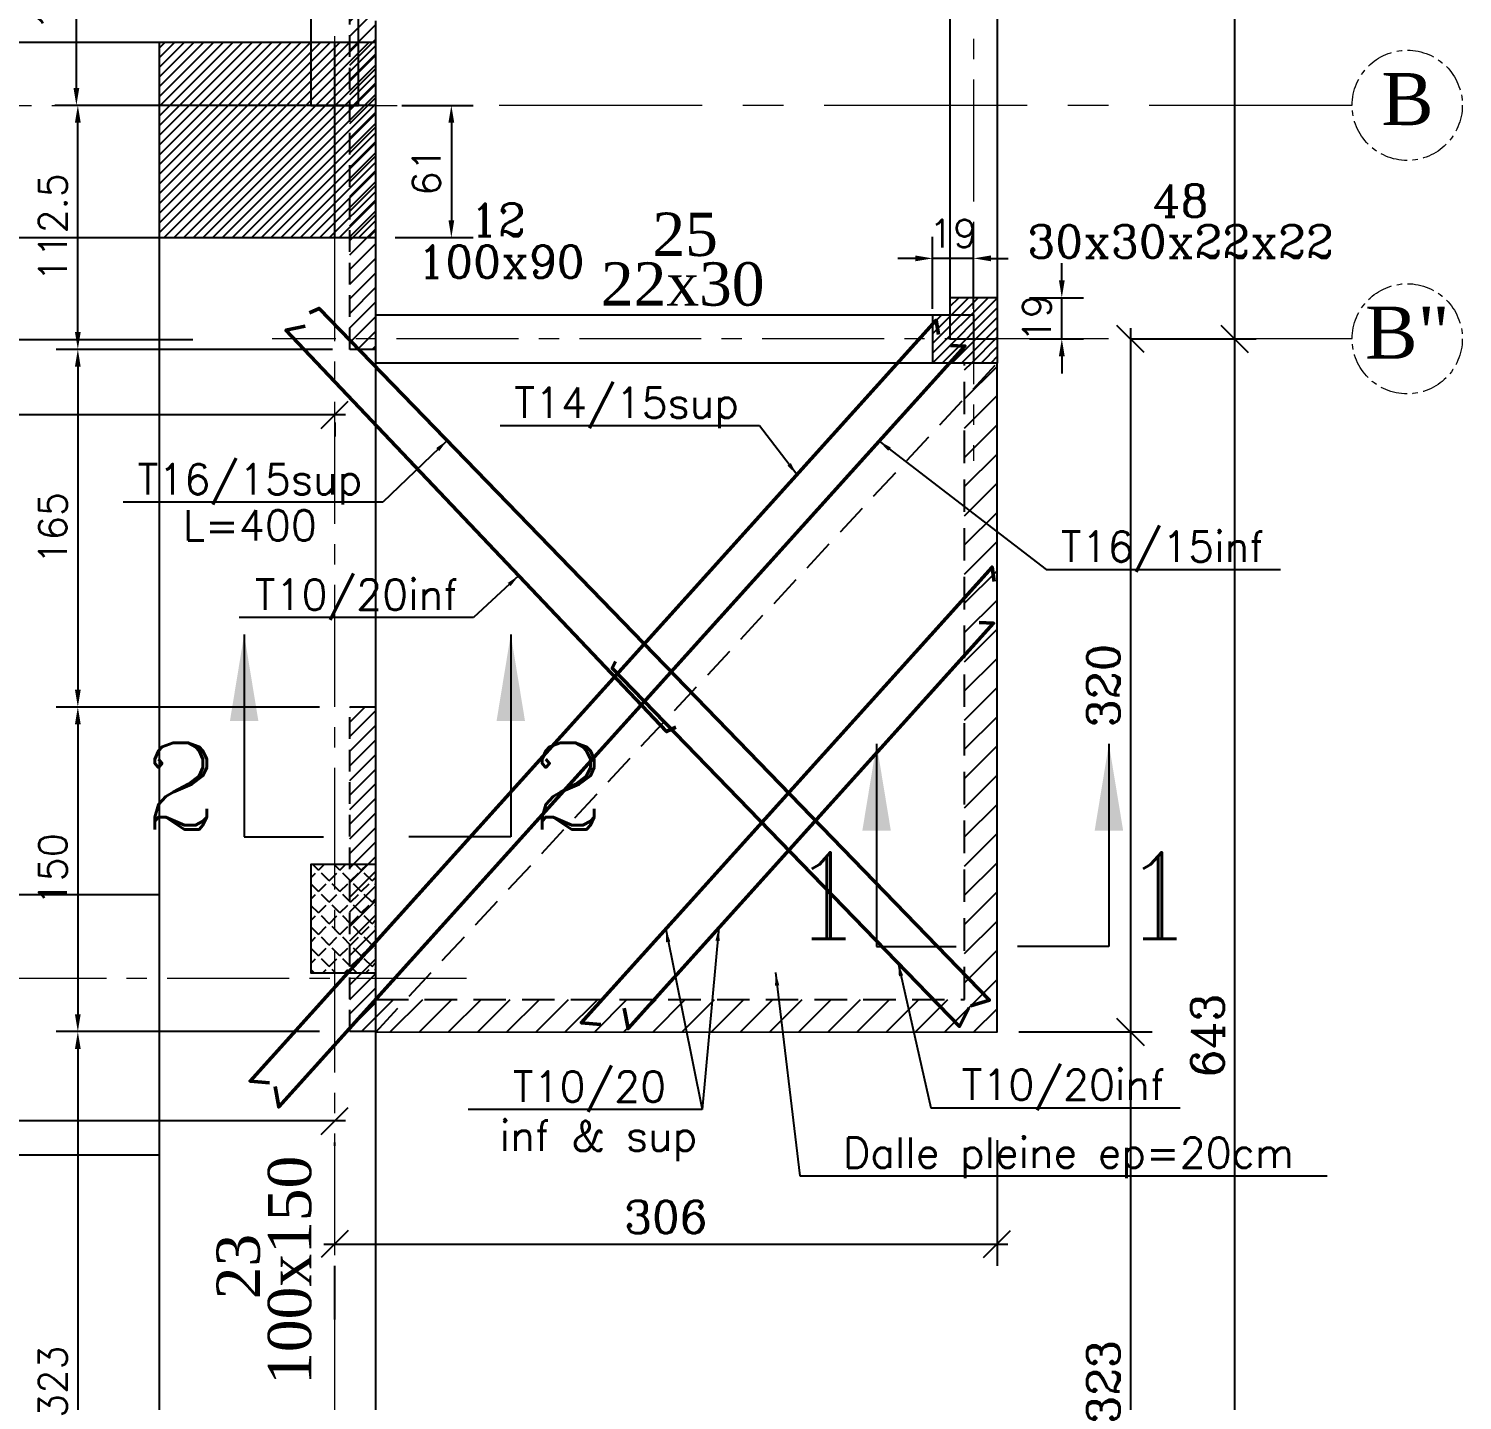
# Model space of a CAD drawing. Header units: millimetres. Extents: x -12479 to 5276, y -30 to 40263.
# Drawn here: x -2312 to -1650, y 32398 to 33031 of the extents above; entities that cross this region are included whole.
import ezdxf
from ezdxf.enums import TextEntityAlignment as Align

# ---------------------------------------------------------------- set-up
doc = ezdxf.new("R2010")
doc.units = ezdxf.units.MM
for name, pattern in [('AXES', [2, 1.25, -0.25, 0.25, -0.25]), ('AXES2', [1.125, 0.75, -0.125, 0.125, -0.125]), ('DASHED', [0.75, 0.5, -0.25])]:
    doc.linetypes.add(name, pattern=pattern)
doc.layers.add('ARMATURE', color=6, linetype='Continuous', lineweight=50)
doc.layers.add('COTATIONS', color=1, linetype='Continuous', lineweight=25)
for name, color, linetype in [('armaturedesignation', 1, 'Continuous'), ('AXE REP7RE', 4, 'AXES'), ('AXES', 1, 'AXES2'), ('COFFRAGE', 2, 'Continuous'), ('DESIGNA ACIERS', 3, 'Continuous'), ('HACHPOT', 2, 'Continuous'), ('HACHURE', 1, 'Continuous'), ('POTEAU', 2, 'Continuous'), ('POTNAIS', 1, 'Continuous'), ('titre poteaux', 3, 'Continuous'), ('Titre poutre', 3, 'Continuous')]:
    doc.layers.add(name, color=color, linetype=linetype)
doc.styles.add('ROMANCSABA', font='romanc.shx')
doc.styles.add('ROMANTICSABA', font='romantic.ttf')
doc.styles.add('STANDSABA', font='romans.shx')
doc.dimstyles.new('DETAIL', dxfattribs={"dimtxt": 15, "dimasz": 40, "dimexe": 10, "dimexo": 10, "dimgap": 10, "dimtad": 1, "dimdec": 4, "dimdsep": 46, "dimtxsty": 'STANDSABA', "dimcen": 2.5, "dimdle": 5, "dimclrd": 1, "dimclre": 1, "dimclrt": 3, "dimadec": 0, "dimazin": 0, "dimtfac": 1, "dimtdec": 4, "dimtmove": 0, "dimatfit": 3, "dimfxl": 0, "dimtvp": 1, "dimtolj": 1, "dimtzin": 0, "dimarcsym": 0})
doc.dimstyles.new('GENERALE', dxfattribs={"dimtxt": 15, "dimasz": 12.5, "dimexe": 10, "dimexo": 50, "dimgap": 5, "dimtad": 1, "dimdec": 1, "dimrnd": 0.5, "dimdsep": 46, "dimtxsty": 'ROMANCSABA', "dimblk1": 'OBLIQUE', "dimblk2": 'OBLIQUE', "dimsah": 1, "dimcen": 2.5, "dimdle": 5, "dimclrd": 1, "dimclre": 1, "dimclrt": 3, "dimadec": 0, "dimazin": 0, "dimtfac": 1, "dimtdec": 1, "dimtmove": 0, "dimatfit": 3, "dimldrblk": 'OBLIQUE', "dimfxl": 0, "dimtvp": 1, "dimtolj": 1, "dimtzin": 0, "dimarcsym": 0})
doc.dimstyles.new('NERVURE', dxfattribs={"dimtxt": 10, "dimasz": 6, "dimexe": 5, "dimexo": 10, "dimgap": 1, "dimtad": 1, "dimdec": 1, "dimdsep": 46, "dimtxsty": 'STANDSABA', "dimcen": 2.5, "dimdle": 5, "dimclrd": 1, "dimclre": 1, "dimclrt": 3, "dimadec": 0, "dimazin": 0, "dimtfac": 1, "dimtdec": 1, "dimtmove": 0, "dimatfit": 3, "dimfxl": 0, "dimtvp": 1, "dimtolj": 1, "dimtzin": 0, "dimarcsym": 0})
doc.dimstyles.new('POTEAUX', dxfattribs={"dimtxt": 13, "dimasz": 8, "dimexe": 10, "dimexo": 20, "dimgap": 5, "dimtad": 1, "dimdec": 1, "dimrnd": 0.5, "dimdsep": 46, "dimtxsty": 'STANDSABA', "dimcen": 2.5, "dimdle": 5, "dimclrd": 1, "dimclre": 1, "dimclrt": 3, "dimadec": 0, "dimazin": 0, "dimtfac": 1, "dimtdec": 1, "dimtmove": 0, "dimatfit": 3, "dimfxl": 0, "dimtvp": 1, "dimtolj": 1, "dimtzin": 0, "dimarcsym": 0})
pattern_1 = [(45, (1e-05, -50), (-2.24506403, 2.24506403), [])]

# ---------------------------------------------------------------- blocks, each defined once
blk = doc.blocks.new('_Oblique')
at = {"color": 0, "linetype": 'ByBlock', "lineweight": -2}
blk.add_line((-0.5, -0.5), (0.5, 0.5), dxfattribs=at)
blk = doc.blocks.new('*D11')
at = {"layer": 'COTATIONS', "color": 1, "linetype": 'ByBlock', "lineweight": -2}
for p, q in [((-1755.29, 33377.94), (-1755.29, 32882.94)), ((-1795.08, 33372.94), (-1745.29, 33372.94)), ((-1795.08, 32887.94), (-1745.29, 32887.94))]:
    blk.add_line(p, q, dxfattribs=at)
at = {"layer": 'Defpoints', "color": 0, "linetype": 'ByBlock'}
for p in [(-1845.08, 33372.94), (-1845.08, 32887.94), (-1755.29, 32887.94)]:
    blk.add_point(p, dxfattribs=at)
at = {"layer": 'COTATIONS', "color": 1, "linetype": 'ByBlock', "lineweight": -2, "xscale": 12.5, "yscale": 12.5, "zscale": 12.5}
for p, rotation in [((-1755.29, 33372.94), 90), ((-1755.29, 32887.94), 270)]:
    blk.add_blockref('_Oblique', p, dxfattribs=dict(at, rotation=rotation))
at = {"layer": 'COTATIONS', "color": 3, "linetype": 'ByBlock', "insert": (-1767.79, 33130.44), "char_height": 15, "attachment_point": 5, "rotation": 90, "style": 'ROMANCSABA'}
blk.add_mtext('\\A1;485', dxfattribs=at)
blk = doc.blocks.new('*D12')
at = {"layer": 'COTATIONS', "color": 1, "linetype": 'ByBlock', "lineweight": -2}
for p, q in [((-1755.29, 32892.94), (-1755.29, 32240.19)), ((-1795.08, 32887.94), (-1745.29, 32887.94)), ((-2059.85, 32245.19), (-1745.29, 32245.19))]:
    blk.add_line(p, q, dxfattribs=at)
at = {"layer": 'Defpoints', "color": 0, "linetype": 'ByBlock'}
for p in [(-1845.08, 32887.94), (-2109.85, 32245.19, 0.38), (-1755.29, 32245.19)]:
    blk.add_point(p, dxfattribs=at)
at = {"layer": 'COTATIONS', "color": 1, "linetype": 'ByBlock', "lineweight": -2, "xscale": 12.5, "yscale": 12.5, "zscale": 12.5}
for p, rotation in [((-1755.29, 32887.94), 90), ((-1755.29, 32245.19), 270)]:
    blk.add_blockref('_Oblique', p, dxfattribs=dict(at, rotation=rotation))
at = {"layer": 'COTATIONS', "color": 3, "linetype": 'ByBlock', "insert": (-1767.79, 32566.57), "char_height": 15, "attachment_point": 5, "rotation": 90, "style": 'ROMANCSABA'}
blk.add_mtext('\\A1;643', dxfattribs=at)
blk = doc.blocks.new('*D15')
at = {"layer": 'COTATIONS', "color": 1, "linetype": 'ByBlock', "lineweight": -2}
for p, q in [((-2370.59, 32587.94), (-2370.59, 32892.44)), ((-2236.23, 32887.44), (-2380.59, 32887.44)), ((-2369.94, 32592.94), (-2380.59, 32592.94))]:
    blk.add_line(p, q, dxfattribs=at)
at = {"layer": 'Defpoints', "color": 0, "linetype": 'ByBlock'}
for p in [(-2370.59, 32887.44), (-2186.23, 32887.44), (-2319.94, 32592.94, 0.38)]:
    blk.add_point(p, dxfattribs=at)
at = {"layer": 'COTATIONS', "color": 1, "linetype": 'ByBlock', "lineweight": -2, "xscale": 12.5, "yscale": 12.5, "zscale": 12.5}
for p, rotation in [((-2370.59, 32887.44), 90), ((-2370.59, 32592.94), 270)]:
    blk.add_blockref('_Oblique', p, dxfattribs=dict(at, rotation=rotation))
at = {"layer": 'COTATIONS', "color": 3, "linetype": 'ByBlock', "insert": (-2383.09, 32740.19), "char_height": 15, "attachment_point": 5, "rotation": 90, "style": 'ROMANCSABA'}
blk.add_mtext('\\A1;294.5', dxfattribs=at)
blk = doc.blocks.new('*D16')
at = {"layer": 'COTATIONS', "color": 1, "linetype": 'ByBlock', "lineweight": -2}
for p, q in [((-2370.59, 32882.44), (-2370.59, 33000.69)), ((-2398.16, 32995.69), (-2380.59, 32995.69)), ((-2236.23, 32887.44), (-2380.59, 32887.44))]:
    blk.add_line(p, q, dxfattribs=at)
at = {"layer": 'Defpoints', "color": 0, "linetype": 'ByBlock'}
for p in [(-2370.59, 32995.69), (-2348.16, 32995.69, 0.38), (-2186.23, 32887.44)]:
    blk.add_point(p, dxfattribs=at)
at = {"layer": 'COTATIONS', "color": 1, "linetype": 'ByBlock', "lineweight": -2, "xscale": 12.5, "yscale": 12.5, "zscale": 12.5}
for p, rotation in [((-2370.59, 32995.69), 90), ((-2370.59, 32887.44), 270)]:
    blk.add_blockref('_Oblique', p, dxfattribs=dict(at, rotation=rotation))
at = {"layer": 'COTATIONS', "color": 3, "linetype": 'ByBlock', "insert": (-2383.09, 32941.57), "char_height": 15, "attachment_point": 5, "rotation": 90, "style": 'ROMANCSABA'}
blk.add_mtext('\\A1;108', dxfattribs=at)
blk = doc.blocks.new('*D27')
at = {"layer": 'COTATIONS', "color": 1, "linetype": 'ByBlock', "lineweight": -2}
for p, q in [((-2165.68, 32852.91), (-2610.35, 32852.91)), ((-2605.35, 32849.38), (-2605.35, 32842.91)), ((-2170.68, 32849.38), (-2170.68, 32842.91))]:
    blk.add_line(p, q, dxfattribs=at)
at = {"layer": 'Defpoints', "color": 0, "linetype": 'ByBlock'}
for p in [(-2605.35, 32899.38, 0.24), (-2170.68, 32899.38, -0.48), (-2605.35, 32852.91)]:
    blk.add_point(p, dxfattribs=at)
at = {"layer": 'COTATIONS', "color": 1, "linetype": 'ByBlock', "lineweight": -2, "xscale": 12.5, "yscale": 12.5, "zscale": 12.5, "rotation": 180}
blk.add_blockref('_Oblique', (-2605.35, 32852.91), dxfattribs=at)
at = {"layer": 'COTATIONS', "color": 1, "linetype": 'ByBlock', "lineweight": -2, "xscale": 12.5, "yscale": 12.5, "zscale": 12.5}
blk.add_blockref('_Oblique', (-2170.68, 32852.91), dxfattribs=at)
at = {"layer": 'COTATIONS', "color": 3, "linetype": 'ByBlock', "insert": (-2388.02, 32865.41), "char_height": 15, "attachment_point": 5, "style": 'ROMANCSABA'}
blk.add_mtext('\\A1;434.5', dxfattribs=at)
blk = doc.blocks.new('*D36')
at = {"layer": 'COTATIONS', "color": 1, "linetype": 'ByBlock', "lineweight": -2}
for p, q in [((-2165.68, 32527.09), (-2610.16, 32527.09)), ((-2605.16, 32515.63), (-2605.16, 32517.09)), ((-2170.68, 32515.63), (-2170.68, 32517.09))]:
    blk.add_line(p, q, dxfattribs=at)
at = {"layer": 'Defpoints', "color": 0, "linetype": 'ByBlock'}
for p in [(-2605.16, 32565.63, 0.7), (-2170.68, 32565.63, 0.07), (-2605.16, 32527.09)]:
    blk.add_point(p, dxfattribs=at)
at = {"layer": 'COTATIONS', "color": 1, "linetype": 'ByBlock', "lineweight": -2, "xscale": 12.5, "yscale": 12.5, "zscale": 12.5, "rotation": 180}
blk.add_blockref('_Oblique', (-2605.16, 32527.09), dxfattribs=at)
at = {"layer": 'COTATIONS', "color": 1, "linetype": 'ByBlock', "lineweight": -2, "xscale": 12.5, "yscale": 12.5, "zscale": 12.5}
blk.add_blockref('_Oblique', (-2170.68, 32527.09), dxfattribs=at)
at = {"layer": 'COTATIONS', "color": 3, "linetype": 'ByBlock', "insert": (-2387.92, 32539.59), "char_height": 15, "attachment_point": 5, "style": 'ROMANCSABA'}
blk.add_mtext('\\A1;434.5', dxfattribs=at)
blk = doc.blocks.new('*D47')
at = {"layer": 'COTATIONS', "color": 1, "linetype": 'ByBlock', "lineweight": -2}
for p, q in [((-1864.91, 32518.14), (-1864.91, 32460.23)), ((-2175.68, 32470.23), (-1859.91, 32470.23)), ((-2170.68, 32435.4), (-2170.68, 32460.23))]:
    blk.add_line(p, q, dxfattribs=at)
at = {"layer": 'Defpoints', "color": 0, "linetype": 'ByBlock'}
for p in [(-1864.91, 32568.14, 0.79), (-2170.68, 32485.4, 0.1), (-1864.91, 32470.23)]:
    blk.add_point(p, dxfattribs=at)
at = {"layer": 'COTATIONS', "color": 1, "linetype": 'ByBlock', "lineweight": -2, "xscale": 12.5, "yscale": 12.5, "zscale": 12.5, "rotation": 180}
blk.add_blockref('_Oblique', (-2170.68, 32470.23), dxfattribs=at)
at = {"layer": 'COTATIONS', "color": 1, "linetype": 'ByBlock', "lineweight": -2, "xscale": 12.5, "yscale": 12.5, "zscale": 12.5}
blk.add_blockref('_Oblique', (-1864.91, 32470.23), dxfattribs=at)
at = {"layer": 'COTATIONS', "color": 3, "linetype": 'ByBlock', "insert": (-2017.79, 32482.73), "char_height": 15, "attachment_point": 5, "style": 'ROMANCSABA'}
blk.add_mtext('\\A1;306', dxfattribs=at)
blk = doc.blocks.new('*D48')
at = {"layer": 'COTATIONS', "color": 1, "linetype": 'ByBlock', "lineweight": -2}
for p, q in [((-1803.34, 32892.94), (-1803.34, 32563.13)), ((-1803.62, 32887.94), (-1793.34, 32887.94)), ((-1854.93, 32568.13), (-1793.34, 32568.13))]:
    blk.add_line(p, q, dxfattribs=at)
at = {"layer": 'Defpoints', "color": 0, "linetype": 'ByBlock'}
for p in [(-1853.62, 32887.94), (-1904.93, 32568.13, 0.79), (-1803.34, 32568.13)]:
    blk.add_point(p, dxfattribs=at)
at = {"layer": 'COTATIONS', "color": 1, "linetype": 'ByBlock', "lineweight": -2, "xscale": 12.5, "yscale": 12.5, "zscale": 12.5}
for p, rotation in [((-1803.34, 32887.94), 90), ((-1803.34, 32568.13), 270)]:
    blk.add_blockref('_Oblique', p, dxfattribs=dict(at, rotation=rotation))
at = {"layer": 'COTATIONS', "color": 3, "linetype": 'ByBlock', "insert": (-1815.84, 32728.04), "char_height": 15, "attachment_point": 5, "rotation": 90, "style": 'ROMANCSABA'}
blk.add_mtext('\\A1;320', dxfattribs=at)
blk = doc.blocks.new('*D49')
at = {"layer": 'COTATIONS', "color": 1, "linetype": 'ByBlock', "lineweight": -2}
for p, q in [((-1854.93, 32568.13), (-1793.34, 32568.13)), ((-1803.34, 32573.13), (-1803.34, 32240.19)), ((-2080.08, 32245.19), (-1793.34, 32245.19))]:
    blk.add_line(p, q, dxfattribs=at)
at = {"layer": 'Defpoints', "color": 0, "linetype": 'ByBlock'}
for p in [(-1904.93, 32568.13, 0.79), (-2130.08, 32245.19), (-1803.34, 32245.19)]:
    blk.add_point(p, dxfattribs=at)
at = {"layer": 'COTATIONS', "color": 1, "linetype": 'ByBlock', "lineweight": -2, "xscale": 12.5, "yscale": 12.5, "zscale": 12.5}
for p, rotation in [((-1803.34, 32568.13), 90), ((-1803.34, 32245.19), 270)]:
    blk.add_blockref('_Oblique', p, dxfattribs=dict(at, rotation=rotation))
at = {"layer": 'COTATIONS', "color": 3, "linetype": 'ByBlock', "insert": (-1815.84, 32406.66), "char_height": 15, "attachment_point": 5, "rotation": 90, "style": 'ROMANCSABA'}
blk.add_mtext('\\A1;323', dxfattribs=at)
blk = doc.blocks.new('*D157')
at = {"layer": 'COTATIONS', "color": 1, "linetype": 'ByBlock', "lineweight": -2}
for p, q in [((-1835.04, 32914.94), (-1835.04, 32922.94)), ((-1849.96, 32906.94), (-1825.04, 32906.94)), ((-1835.04, 32887.94), (-1835.04, 32906.94)), ((-1849.96, 32887.94), (-1825.04, 32887.94)), ((-1835.04, 32879.94), (-1835.04, 32871.94))]:
    blk.add_line(p, q, dxfattribs=at)
at = {"layer": 'COTATIONS', "color": 1, "linetype": 'ByBlock'}
for points in [[(-1836.37, 32914.94), (-1833.7, 32914.94), (-1835.04, 32906.94)], [(-1836.37, 32879.94), (-1833.7, 32879.94), (-1835.04, 32887.94)]]:
    blk.add_solid(points, dxfattribs=at)
at = {"layer": 'Defpoints', "color": 0, "linetype": 'ByBlock'}
for p in [(-1869.96, 32906.94), (-1835.04, 32906.94), (-1869.96, 32887.94)]:
    blk.add_point(p, dxfattribs=at)
at = {"layer": 'COTATIONS', "color": 3, "linetype": 'ByBlock', "insert": (-1846.54, 32897.44), "char_height": 13, "attachment_point": 5, "rotation": 90, "style": 'STANDSABA'}
blk.add_mtext('\\A1;19', dxfattribs=at)
blk = doc.blocks.new('*D158')
at = {"layer": 'COTATIONS', "color": 1, "linetype": 'ByBlock', "lineweight": -2}
for p, q in [((-1894.68, 32901.8), (-1894.68, 32935.09)), ((-1875.8, 32901.8), (-1875.8, 32935.09)), ((-1902.68, 32925.09), (-1910.68, 32925.09)), ((-1875.8, 32925.09), (-1894.68, 32925.09)), ((-1867.8, 32925.09), (-1859.8, 32925.09))]:
    blk.add_line(p, q, dxfattribs=at)
at = {"layer": 'COTATIONS', "color": 1, "linetype": 'ByBlock'}
for points in [[(-1902.68, 32926.42), (-1902.68, 32923.76), (-1894.68, 32925.09)], [(-1867.8, 32926.42), (-1867.8, 32923.76), (-1875.8, 32925.09)]]:
    blk.add_solid(points, dxfattribs=at)
at = {"layer": 'Defpoints', "color": 0, "linetype": 'ByBlock'}
for p in [(-1894.68, 32925.09), (-1894.68, 32881.8), (-1875.8, 32881.8)]:
    blk.add_point(p, dxfattribs=at)
at = {"layer": 'COTATIONS', "color": 3, "linetype": 'ByBlock', "insert": (-1885.24, 32936.59), "char_height": 13, "attachment_point": 5, "style": 'STANDSABA'}
blk.add_mtext('\\A1;19', dxfattribs=at)
blk = doc.blocks.new('*D159')
at = {"layer": 'COTATIONS', "color": 1, "linetype": 'ByBlock', "lineweight": -2}
for p, q in [((-2251.68, 33037.47), (-2251.68, 33064.52)), ((-2170.68, 33037.47), (-2170.68, 33064.52)), ((-2178.68, 33054.52), (-2243.68, 33054.52))]:
    blk.add_line(p, q, dxfattribs=at)
at = {"layer": 'COTATIONS', "color": 1, "linetype": 'ByBlock'}
for points in [[(-2243.68, 33055.85), (-2243.68, 33053.18), (-2251.68, 33054.52)], [(-2178.68, 33055.85), (-2178.68, 33053.18), (-2170.68, 33054.52)]]:
    blk.add_solid(points, dxfattribs=at)
at = {"layer": 'Defpoints', "color": 0, "linetype": 'ByBlock'}
for p in [(-2251.68, 33054.52), (-2251.68, 33017.47), (-2170.68, 33017.47, -0.12)]:
    blk.add_point(p, dxfattribs=at)
at = {"layer": 'COTATIONS', "color": 3, "linetype": 'ByBlock', "insert": (-2211.18, 33066.02), "char_height": 13, "attachment_point": 5, "style": 'STANDSABA'}
blk.add_mtext('\\A1;81', dxfattribs=at)
blk = doc.blocks.new('*D160')
at = {"layer": 'COTATIONS', "color": 1, "linetype": 'ByBlock', "lineweight": -2}
for p, q in [((-2139.68, 32995.69), (-2106.84, 32995.69)), ((-2116.84, 32987.69), (-2116.84, 32942.69)), ((-2142.75, 32934.69), (-2106.84, 32934.69))]:
    blk.add_line(p, q, dxfattribs=at)
at = {"layer": 'COTATIONS', "color": 1, "linetype": 'ByBlock'}
for points in [[(-2118.17, 32987.69), (-2115.5, 32987.69), (-2116.84, 32995.69)], [(-2118.17, 32942.69), (-2115.5, 32942.69), (-2116.84, 32934.69)]]:
    blk.add_solid(points, dxfattribs=at)
at = {"layer": 'Defpoints', "color": 0, "linetype": 'ByBlock'}
for p in [(-2159.68, 32995.69), (-2162.75, 32934.69), (-2116.84, 32934.69)]:
    blk.add_point(p, dxfattribs=at)
at = {"layer": 'COTATIONS', "color": 3, "linetype": 'ByBlock', "insert": (-2128.34, 32965.19), "char_height": 13, "attachment_point": 5, "rotation": 90, "style": 'STANDSABA'}
blk.add_mtext('\\A1;61', dxfattribs=at)
blk = doc.blocks.new('*D208')
at = {"layer": 'COTATIONS', "color": 1, "linetype": 'ByBlock', "lineweight": -2}
for p, q in [((-2283.96, 32995.69), (-2299.26, 32995.69)), ((-2289.26, 32891.07), (-2289.26, 32987.69)), ((-2171.68, 32883.07), (-2299.26, 32883.07))]:
    blk.add_line(p, q, dxfattribs=at)
at = {"layer": 'COTATIONS', "color": 1, "linetype": 'ByBlock'}
for points in [[(-2290.59, 32987.69), (-2287.93, 32987.69), (-2289.26, 32995.69)], [(-2290.59, 32891.07), (-2287.93, 32891.07), (-2289.26, 32883.07)]]:
    blk.add_solid(points, dxfattribs=at)
at = {"layer": 'Defpoints', "color": 0, "linetype": 'ByBlock'}
for p in [(-2289.26, 32995.69), (-2263.96, 32995.69, 0.38), (-2151.68, 32883.07)]:
    blk.add_point(p, dxfattribs=at)
at = {"layer": 'COTATIONS', "color": 3, "linetype": 'ByBlock', "insert": (-2300.76, 32939.38), "char_height": 13, "attachment_point": 5, "rotation": 90, "style": 'STANDSABA'}
blk.add_mtext('\\A1;112.5', dxfattribs=at)
blk = doc.blocks.new('*D209')
at = {"layer": 'COTATIONS', "color": 1, "linetype": 'ByBlock', "lineweight": -2}
for p, q in [((-2171.68, 33097.94), (-2299.93, 33097.94)), ((-2289.93, 33003.69), (-2289.93, 33089.94)), ((-2162.02, 32995.69), (-2299.93, 32995.69))]:
    blk.add_line(p, q, dxfattribs=at)
at = {"layer": 'COTATIONS', "color": 1, "linetype": 'ByBlock'}
for points in [[(-2291.26, 33089.94), (-2288.59, 33089.94), (-2289.93, 33097.94)], [(-2291.26, 33003.69), (-2288.59, 33003.69), (-2289.93, 32995.69)]]:
    blk.add_solid(points, dxfattribs=at)
at = {"layer": 'Defpoints', "color": 0, "linetype": 'ByBlock'}
for p in [(-2289.93, 33097.94), (-2151.68, 33097.94), (-2142.02, 32995.69, 0.38)]:
    blk.add_point(p, dxfattribs=at)
at = {"layer": 'COTATIONS', "color": 3, "linetype": 'ByBlock', "insert": (-2301.43, 33046.82), "char_height": 13, "attachment_point": 5, "rotation": 90, "style": 'STANDSABA'}
blk.add_mtext('\\A1;102', dxfattribs=at)
blk = doc.blocks.new('*D214')
at = {"layer": 'COTATIONS', "color": 1, "linetype": 'ByBlock', "lineweight": -2}
for p, q in [((-2177.68, 32883.07), (-2299.26, 32883.07)), ((-2289.26, 32875.07), (-2289.26, 32726.07)), ((-2177.68, 32718.07), (-2299.26, 32718.07))]:
    blk.add_line(p, q, dxfattribs=at)
at = {"layer": 'COTATIONS', "color": 1, "linetype": 'ByBlock'}
for points in [[(-2290.59, 32875.07), (-2287.93, 32875.07), (-2289.26, 32883.07)], [(-2290.59, 32726.07), (-2287.93, 32726.07), (-2289.26, 32718.07)]]:
    blk.add_solid(points, dxfattribs=at)
at = {"layer": 'Defpoints', "color": 0, "linetype": 'ByBlock'}
for p in [(-2157.68, 32883.07), (-2289.26, 32718.07), (-2157.68, 32718.07)]:
    blk.add_point(p, dxfattribs=at)
at = {"layer": 'COTATIONS', "color": 3, "linetype": 'ByBlock', "insert": (-2300.76, 32800.57), "char_height": 13, "attachment_point": 5, "rotation": 90, "style": 'STANDSABA'}
blk.add_mtext('\\A1;165', dxfattribs=at)
blk = doc.blocks.new('*D215')
at = {"layer": 'COTATIONS', "color": 1, "linetype": 'ByBlock', "lineweight": -2}
for p, q in [((-2177.68, 32718.07), (-2299.26, 32718.07)), ((-2289.26, 32710.07), (-2289.26, 32576.32)), ((-2177.68, 32568.32), (-2299.26, 32568.32))]:
    blk.add_line(p, q, dxfattribs=at)
at = {"layer": 'COTATIONS', "color": 1, "linetype": 'ByBlock'}
for points in [[(-2290.59, 32710.07), (-2287.93, 32710.07), (-2289.26, 32718.07)], [(-2290.59, 32576.32), (-2287.93, 32576.32), (-2289.26, 32568.32)]]:
    blk.add_solid(points, dxfattribs=at)
at = {"layer": 'Defpoints', "color": 0, "linetype": 'ByBlock'}
for p in [(-2157.68, 32718.07), (-2289.26, 32568.32), (-2157.68, 32568.32)]:
    blk.add_point(p, dxfattribs=at)
at = {"layer": 'COTATIONS', "color": 3, "linetype": 'ByBlock', "insert": (-2300.76, 32643.19), "char_height": 13, "attachment_point": 5, "rotation": 90, "style": 'STANDSABA'}
blk.add_mtext('\\A1;150', dxfattribs=at)
blk = doc.blocks.new('*D216')
at = {"layer": 'COTATIONS', "color": 1, "linetype": 'ByBlock', "lineweight": -2}
for p, q in [((-2177.68, 32568.32), (-2299.26, 32568.32)), ((-2289.26, 32560.32), (-2289.26, 32253.19)), ((-2183.94, 32245.19), (-2299.26, 32245.19))]:
    blk.add_line(p, q, dxfattribs=at)
at = {"layer": 'COTATIONS', "color": 1, "linetype": 'ByBlock'}
for points in [[(-2290.59, 32560.32), (-2287.93, 32560.32), (-2289.26, 32568.32)], [(-2290.59, 32253.19), (-2287.93, 32253.19), (-2289.26, 32245.19)]]:
    blk.add_solid(points, dxfattribs=at)
at = {"layer": 'Defpoints', "color": 0, "linetype": 'ByBlock'}
for p in [(-2157.68, 32568.32), (-2289.26, 32245.19), (-2163.94, 32245.19, 0.38)]:
    blk.add_point(p, dxfattribs=at)
at = {"layer": 'COTATIONS', "color": 3, "linetype": 'ByBlock', "insert": (-2300.76, 32406.75), "char_height": 13, "attachment_point": 5, "rotation": 90, "style": 'STANDSABA'}
blk.add_mtext('\\A1;323', dxfattribs=at)

msp = doc.modelspace()

# ---------------------------------------------------------------- hatches: boundary and pattern name
at = {"layer": 'HACHPOT', "linetype": 'ByBlock'}
h = msp.add_hatch(dxfattribs=at)
h.set_pattern_fill('ANSI31', color=256)
h.set_pattern_definition(pattern_1)
h.paths.add_polyline_path([(-2151.68, 32934.69), (-2151.68, 33024.69), (-2251.68, 33024.69), (-2251.68, 32934.69), (-2191.68, 32934.69), (-2191.68, 32934.69)])
h = msp.add_hatch(dxfattribs=at)
h.set_pattern_fill('ANSI31', color=256)
h.set_pattern_definition(pattern_1)
h.paths.add_polyline_path([(-2151.68, 32934.69), (-2151.68, 33024.69), (-2251.68, 33024.69), (-2251.68, 32934.69), (-2191.68, 32934.69), (-2191.68, 32934.69)])
h = msp.add_hatch(dxfattribs=at)
h.set_pattern_fill('ANSI31', color=256)
h.paths.add_polyline_path([(-1894.68, 32876.94), (-1864.68, 32876.94), (-1864.68, 32906.94), (-1886.68, 32906.94), (-1886.68, 32898.94), (-1894.68, 32898.94)])
h = msp.add_hatch(dxfattribs=at)
h.set_pattern_fill('ANSI31', color=256)
h.paths.add_polyline_path([(-1894.68, 32876.94), (-1864.68, 32876.94), (-1864.68, 32906.94), (-1886.68, 32906.94), (-1886.68, 32898.94), (-1894.68, 32898.94)])
at = {"layer": 'HACHURE', "linetype": 'ByBlock'}
h = msp.add_hatch(dxfattribs=at)
h.set_pattern_fill('ANSI31', color=256, scale=1.5)
h.paths.add_polyline_path([(-2163.68, 32883.07), (-2151.68, 32883.07), (-2151.68, 33097.94), (-2163.68, 33097.94)])
h = msp.add_hatch(dxfattribs=at)
h.set_pattern_fill('ANSI31', color=1, scale=3)
h.paths.add_polyline_path([(-1864.91, 32876.94), (-1879.91, 32876.94), (-1879.91, 32583.13), (-2151.68, 32583.1), (-2151.68, 32568.32), (-2151.68, 32568.32), (-1864.91, 32568.14)])
h.paths.add_polyline_path([(-1897.78, 32848.79), (-1872.7, 32848.79), (-1872.7, 32868.29), (-1897.78, 32868.29)], flags=25)
h.paths.add_polyline_path([(-1962.11, 32601.05), (-1924.97, 32601.05), (-1924.97, 32661.05), (-1962.11, 32661.05)], flags=25)
h.paths.add_polyline_path([(-1906.07, 32818.62), (-1745.71, 32818.62), (-1745.71, 32841.12), (-1906.07, 32841.12)], flags=9)
h = msp.add_hatch(dxfattribs=at)
h.set_pattern_fill('ANSI31', color=256, scale=1.5)
h.paths.add_polyline_path([(-2163.68, 32718.07), (-2151.68, 32718.07), (-2151.68, 32568.32), (-2163.68, 32568.32)])
at = {"layer": 'POTNAIS', "linetype": 'ByBlock'}
h = msp.add_hatch(dxfattribs=at)
h.set_pattern_fill('ANGLE', color=256, angle=45)
h.set_pattern_definition([(45, (0, 0), (-4.9391409, 4.9391409), [5.08, -1.905]), (135, (0, 0), (-4.9391409, -4.9391409), [5.08, -1.905])])
h.paths.add_polyline_path([(-2151.68, 32595.44), (-2151.68, 32645.44), (-2181.68, 32645.44), (-2181.68, 32595.44)])

# ---------------------------------------------------------------- linework, layer by layer
at = {"layer": 'ARMATURE', "linetype": 'ByBlock'}
for points in [[(-1876.99, 32580.18), (-1868.45, 32582.74), (-2177.9, 32901.98), (-2182.33, 32899.98)], [(-1892.01, 32889.96), (-1893.01, 32896.54), (-2209.75, 32545.45), (-2200.75, 32544.63)], [(-2013.17, 32708.7), (-2017.49, 32706.77), (-2193.18, 32891.92), (-2184.26, 32893.88)], [(-1886.41, 32884.91), (-1879.77, 32884.59), (-2196.51, 32533.51), (-2198.23, 32542.9)], [(-1866.21, 32776.04), (-1867.2, 32782.62), (-2056.86, 32572.39), (-2047.86, 32571.57)], [(-1873.19, 32757.04), (-1866.55, 32756.72), (-2035.28, 32569.7), (-2036.99, 32579.09)], [(-1877.92, 32579.29), (-1882.33, 32570.7), (-2042.55, 32735.98), (-2041.02, 32739.07)]]:
    msp.add_lwpolyline(points, dxfattribs=at)
at = {"layer": 'AXE REP7RE', "lineweight": 0, "ltscale": 75}
for p, q in [((-1701.02, 32995.69, 0.38), (-2142.7, 32995.69, 0.38)), ((-1701.02, 32887.94), (-1857.02, 32887.94))]:
    msp.add_line(p, q, dxfattribs=at)
at = {"layer": 'AXE REP7RE', "lineweight": 0, "ltscale": 10}
for centre in [(-1675.59, 32995.72, 0.38), (-1675.59, 32887.97)]:
    msp.add_circle(centre, 25.43, dxfattribs=at)
at = {"layer": 'AXES', "lineweight": 0, "ltscale": 75}
for p, q in [((-2170.68, 31790.07, 0.38), (-2170.68, 33452.28, -0.29)), ((-1875.8, 33429.47), (-1875.8, 32831.68)), ((-3144.97, 32995.69, 0.38), (-2109.85, 32995.69, 0.38)), ((-1832.73, 32887.94), (-2199.6, 32887.94)), ((-3091.72, 32592.94, 0.38), (-2109.85, 32592.94, 0.38))]:
    msp.add_line(p, q, dxfattribs=at)
at = {"layer": 'COFFRAGE', "linetype": 'DASHED', "ltscale": 20}
for p, q in [((-2163.68, 32883.07), (-2163.68, 33097.94)), ((-2151.68, 33024.69), (-2151.68, 33097.94)), ((-2163.68, 32568.32), (-2163.68, 32718.07))]:
    msp.add_line(p, q, dxfattribs=at)
at = {"layer": 'COFFRAGE'}
for p, q in [((-2151.68, 32995.69), (-2251.68, 32995.69)), ((-2251.68, 32995.69), (-2251.68, 32245.19)), ((-2151.68, 32245.19), (-2151.68, 32995.69))]:
    msp.add_line(p, q, dxfattribs=at)
at = {"layer": 'COFFRAGE', "linetype": 'ByBlock'}
for p, q in [((-2151.68, 32883.07), (-2163.68, 32883.07)), ((-2151.68, 32718.07), (-2163.68, 32718.07)), ((-2151.68, 32568.32), (-2163.68, 32568.32))]:
    msp.add_line(p, q, dxfattribs=at)
at = {"layer": 'COFFRAGE', "linetype": 'DASHED', "ltscale": 30}
msp.add_line((-2151.68, 32568.1, 0.79), (-1864.68, 32876.94), dxfattribs=at)
at = {"layer": 'COFFRAGE'}
for points in [[(-2159.68, 32995.69), (-2159.68, 33372.94), (-2181.68, 33372.94), (-2181.68, 32995.69), (-2159.68, 32995.69)], [(-1864.68, 32887.94), (-1864.68, 33372.94), (-1886.68, 33372.94), (-1886.68, 32887.94), (-1864.68, 32887.94)]]:
    msp.add_lwpolyline(points, close=True, dxfattribs=at)
for points in [[(-2961.68, 32934.69), (-2170.68, 32934.69), (-2170.68, 33024.69), (-3060.68, 33024.69), (-3060.68, 32995.69)], [(-2151.68, 32876.94), (-1875.68, 32876.94), (-1875.68, 32898.94), (-2151.68, 32898.94)], [(-2251.68, 32631.44), (-2961.68, 32631.44)], [(-2961.68, 32511.44), (-2251.68, 32511.44)]]:
    msp.add_lwpolyline(points, dxfattribs=at)
at = {"layer": 'COFFRAGE', "linetype": 'ByBlock', "elevation": 0.79}
msp.add_lwpolyline([(-2151.68, 32568.1), (-1864.91, 32568.14), (-1864.91, 32876.94)], dxfattribs=at)
at = {"layer": 'COFFRAGE', "linetype": 'DASHED', "ltscale": 30, "elevation": 0.79}
msp.add_lwpolyline([(-2151.68, 32583.1), (-1879.91, 32583.13), (-1879.91, 32876.94)], dxfattribs=at)
at = {"layer": 'POTEAU'}
for points in [[(-2151.68, 32934.69), (-2151.68, 33024.69), (-2251.68, 33024.69), (-2251.68, 32934.69), (-2191.68, 32934.69), (-2191.68, 32934.69), (-2151.68, 32934.69)], [(-1894.68, 32876.94), (-1864.68, 32876.94), (-1864.68, 32906.94), (-1886.68, 32906.94), (-1886.68, 32898.94), (-1894.68, 32898.94), (-1894.68, 32876.94)]]:
    msp.add_lwpolyline(points, close=True, dxfattribs=at)
at = {"layer": 'POTNAIS'}
msp.add_lwpolyline([(-2151.68, 32595.44), (-2151.68, 32645.44), (-2181.68, 32645.44), (-2181.68, 32595.44), (-2151.68, 32595.44)], close=True, dxfattribs=at)

# ---------------------------------------------------------------- texts
at = {"layer": 'AXE REP7RE', "style": 'ROMANTICSABA'}
for s, p in [('B', (-1675.49, 32986.61, 0.38)), ('B"', (-1675.49, 32878.86))]:
    msp.add_text(s, height=24, dxfattribs=at).set_placement(p, align=Align.CENTER)
at = {"layer": 'COFFRAGE', "color": 3, "style": 'ROMANCSABA'}
for s, p in [('2', (-2241.77, 32661.59)), ('2', (-2062.95, 32661.59)), ('1', (-1943.54, 32611.05, -0.41)), ('1', (-1790.6, 32611.05, -0.41))]:
    msp.add_text(s, height=40, dxfattribs=at).set_placement(p, align=Align.CENTER)
at = {"layer": 'DESIGNA ACIERS', "style": 'STANDSABA'}
for s, p in [('T14/15sup', (-2035.91, 32851.44)), ('T16/15sup', (-2209.81, 32816.17, 0.41)), ('L=400', (-2209.81, 32794.85, 0.41)), ('T16/15inf', (-1788.41, 32785.11)), ('T10/20inf', (-2160.48, 32762.94, 0.41)), ('T10/20', (-2053.09, 32535.96)), ('T10/20inf', (-1834.18, 32536.78, 0.41)), ('inf & sup ', (-2044.08, 32513.23)), ('Dalle pleine ep=20cm', (-1831.91, 32505.37))]:
    msp.add_text(s, height=14, dxfattribs=at).set_placement(p, align=Align.CENTER)
at = {"layer": 'titre poteaux', "style": 'ROMANCSABA'}
for s, p in [('48', (-1780.23, 32944.23)), ('12', (-2095.36, 32935.38))]:
    msp.add_text(s, height=15, dxfattribs=at).set_placement(p, align=Align.CENTER)
for s, p in [('30x30x22x22', (-1780.23, 32940.4)), ('100x90', (-2093.92, 32931.06))]:
    msp.add_text(s, height=15, dxfattribs=at).set_placement(p, align=Align.TOP_CENTER)
at = {"layer": 'Titre poutre', "style": 'ROMANTICSABA'}
for s, rotation, p in [('25', 0.00003, (-2008.91, 32926.22)), ('22x30', 0.00003, (-2010.03, 32903.28)), ('100x150', 89.99998, (-2181.54, 32458.15)), ('23', 89.99998, (-2205.24, 32459.87))]:
    msp.add_text(s, height=20, rotation=rotation, dxfattribs=at).set_placement(p, align=Align.CENTER)

# ---------------------------------------------------------------- dimensions: what is measured, and where the dimension line sits
at = {"layer": 'COTATIONS', "linetype": 'ByBlock'}
for base, p1, p2, dimstyle, picture, middle in [((-1755.29, 32887.94), (-1845.08, 33372.94), (-1845.08, 32887.94), 'GENERALE', '*D11', (-1767.79, 33130.44)), ((-2289.9278, 33097.9416), (-2142.0227, 32995.6917, 0.3786), (-2151.6774, 33097.9416), 'POTEAUX', '*D209', (-2301.4278, 33046.8166)), ((-2289.26, 32995.69), (-2151.68, 32883.07), (-2263.96, 32995.69, 0.38), 'POTEAUX', '*D208', (-2300.76, 32939.38)), ((-2116.84, 32934.69), (-2159.68, 32995.69), (-2162.75, 32934.69), 'POTEAUX', '*D160', (-2128.34, 32965.19)), ((-1803.34, 32568.13), (-1853.62, 32887.94), (-1904.93, 32568.13, 0.79), 'GENERALE', '*D48', (-1815.84, 32728.04)), ((-2289.26, 32718.07), (-2157.68, 32883.07), (-2157.68, 32718.07), 'POTEAUX', '*D214', (-2300.76, 32800.57))]:
    dim = msp.add_linear_dim(base=base, p1=p1, p2=p2, angle=90, dimstyle=dimstyle, dxfattribs=at)
    dim.commit()
    dim.dimension.update_dxf_attribs({"geometry": picture, "text_midpoint": middle})
for base, p1, p2, dimstyle, picture, middle in [((-2251.68, 33054.52), (-2170.68, 33017.47, -0.12), (-2251.68, 33017.47), 'POTEAUX', '*D159', (-2211.18, 33066.02)), ((-2605.35, 32852.91), (-2170.68, 32899.38, -0.48), (-2605.35, 32899.38, 0.24), 'GENERALE', '*D27', (-2388.02, 32865.41)), ((-2605.16, 32527.09), (-2170.68, 32565.63, 0.07), (-2605.16, 32565.63, 0.7), 'GENERALE', '*D36', (-2387.92, 32539.59))]:
    dim = msp.add_linear_dim(base=base, p1=p1, p2=p2, dimstyle=dimstyle, dxfattribs=at)
    dim.commit()
    dim.dimension.update_dxf_attribs({"geometry": picture, "text_midpoint": middle})
for base, p1, p2, dimstyle, picture, middle in [((-2370.5899, 32995.6917), (-2186.2264, 32887.4431), (-2348.1603, 32995.6917, 0.3786), 'GENERALE', '*D16', (-2383.0899, 32941.5674)), ((-2370.59, 32887.44), (-2319.94, 32592.94, 0.38), (-2186.23, 32887.44), 'GENERALE', '*D15', (-2383.09, 32740.19)), ((-1755.2913, 32245.1917), (-1845.0843, 32887.9418), (-2109.8459, 32245.1917, 0.3786), 'GENERALE', '*D12', (-1767.7913, 32566.5667)), ((-2289.26115017, 32568.31656315), (-2157.67738504, 32718.06656315), (-2157.67738504, 32568.31656315), 'POTEAUX', '*D215', (-2300.76115017, 32643.19156315)), ((-1803.34, 32245.19), (-1904.93, 32568.13, 0.79), (-2130.08, 32245.19), 'GENERALE', '*D49', (-1815.84, 32406.66)), ((-2289.26, 32245.19), (-2157.68, 32568.32), (-2163.94, 32245.19, 0.38), 'POTEAUX', '*D216', (-2300.76, 32406.75))]:
    dim = msp.add_linear_dim(base=base, p1=p1, p2=p2, angle=90, dimstyle=dimstyle, override={"dimtmove": 1}, dxfattribs=at)
    dim.commit()
    dim.dimension.update_dxf_attribs({"geometry": picture, "text_midpoint": middle})
dim = msp.add_linear_dim(base=(-1894.68, 32925.09), p1=(-1875.8, 32881.8), p2=(-1894.68, 32881.8), dimstyle='POTEAUX', dxfattribs=at)
dim.commit()
dim.dimension.update_dxf_attribs({"geometry": '*D158', "text_midpoint": (-1885.24, 32925.09), "dimtype": 160})
dim = msp.add_linear_dim(base=(-1835.04, 32906.94), p1=(-1869.96, 32887.94), p2=(-1869.96, 32906.94), angle=90, dimstyle='POTEAUX', dxfattribs=at)
dim.commit()
dim.dimension.update_dxf_attribs({"geometry": '*D157', "text_midpoint": (-1835.04, 32897.44), "dimtype": 160})
dim = msp.add_linear_dim(base=(-1864.91, 32470.23), p1=(-2170.68, 32485.4, 0.1), p2=(-1864.91, 32568.14, 0.79), dimstyle='GENERALE', override={"dimtmove": 1}, dxfattribs=at)
dim.commit()
dim.dimension.update_dxf_attribs({"geometry": '*D47', "text_midpoint": (-2017.79, 32482.73)})

# ---------------------------------------------------------------- leaders
at = {"layer": 'armaturedesignation'}
for points in [[(-1957.29, 32825.29), (-1974.63, 32847.85), (-2094.36, 32847.85)], [(-2118.8, 32841.01, 0.41), (-2148.52, 32812.58, 0.41), (-2268.26, 32812.58, 0.41)], [(-1919.35, 32840.73), (-1842.24, 32781.52), (-1734.15, 32781.52)], [(-2085.74, 32778.69, 0.41), (-2106.66, 32759.35, 0.41), (-2214.74, 32759.35, 0.41)], [(-2017.9, 32615.58), (-2001.07, 32532.37), (-2109.15, 32532.37)], [(-1993.4, 32616.12), (-2001.07, 32532.37), (-2007.61, 32532.37)], [(-1967.15, 32595.5), (-1955.96, 32501.77), (-1712.61, 32501.77)], [(-1910.6, 32599.87, 0.41), (-1895.47, 32533.19, 0.41), (-1780.36, 32533.19, 0.41)]]:
    msp.add_leader(points, dimstyle='NERVURE', override={"dimgap": 1, "dimtad": 0}, dxfattribs=at)
at = {"layer": 'COFFRAGE', "color": 1}
for points in [[(-2212.48, 32751.57), (-2212.48, 32658.18), (-2175.82, 32658.18)], [(-2089.4, 32751.57), (-2089.4, 32658.18), (-2136.54, 32658.18)], [(-1920.54, 32701.03, -0.41), (-1920.54, 32607.64, -0.41), (-1883.88, 32607.64, -0.41)], [(-1813.3, 32701.03, -0.41), (-1813.3, 32607.64, -0.41), (-1855.44, 32607.64, -0.41)]]:
    msp.add_leader(points, dimstyle='DETAIL', dxfattribs=at)

doc.saveas('drawing.dxf')
